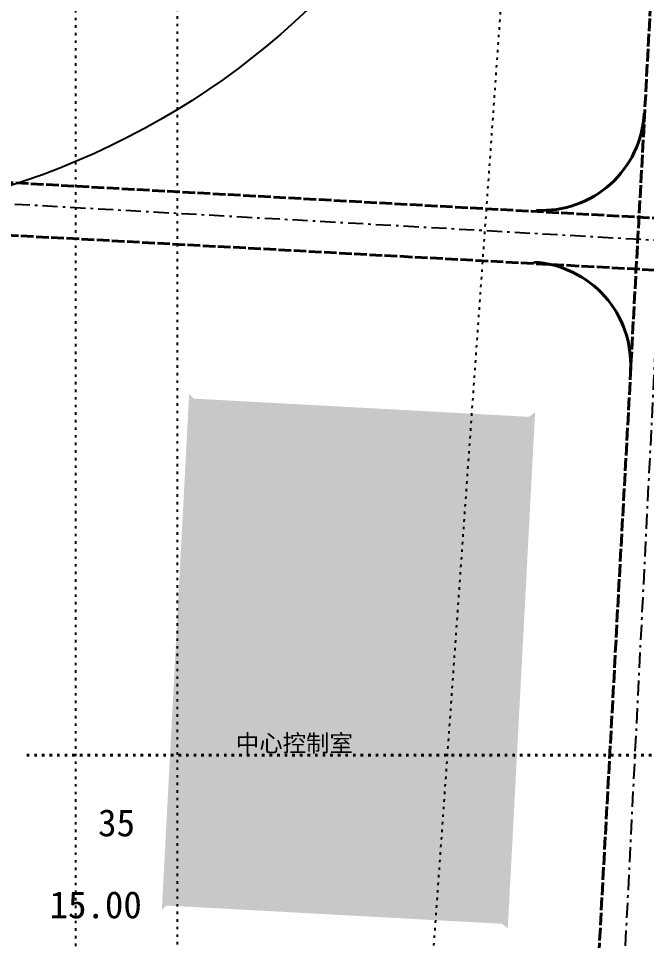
# Model space of a CAD drawing. Header units: metres. Extents: x 110 to 500, y 133 to 419.
# Drawn here: x 180.29 to 205.13, y 286.34 to 322.79 of the extents above; entities that cross this region are included whole.
import ezdxf

# ---------------------------------------------------------------- set-up
doc = ezdxf.new("R2010")
doc.units = ezdxf.units.M
for name, pattern in [('DASHDOT', [1, 0.6, -0.2, 0, -0.2]), ('DASHED', [0.6, 0.5, -0.1]), ('DOT', [0.2, 0, -0.2])]:
    doc.linetypes.add(name, pattern=pattern)
for name, color, linetype in [('PDF_0', 7, 'Continuous'), ('PDF_0-道路边线', 7, 'Continuous'), ('PDF_PP-COM', 7, 'Continuous'), ('PDF_ROAD-CENT', 7, 'Continuous'), ('PDF_勘探点', 7, 'Continuous'), ('PDF_绿线', 7, 'Continuous')]:
    doc.layers.add(name, color=color, linetype=linetype)
doc.styles.add('CHINESE', font='宋体')

msp = doc.modelspace()

# ---------------------------------------------------------------- hatches: boundary and pattern name
at = {"layer": 'PDF_0'}
msp.add_hatch(color=7, dxfattribs=at).paths.add_polyline_path([(185.96, 287.54), (186.14, 287.72), (199.4, 287), (199.64, 286.82), (200.72, 307.22), (200.48, 307.04), (187.22, 307.76), (187.04, 307.94)])

# ---------------------------------------------------------------- linework, layer by layer
at = {"layer": 'PDF_0', "color": 1, "linetype": 'DOT'}
msp.add_lwpolyline([(196.1, 277.46), (203.04, 374.623)], dxfattribs=at)
at = {"layer": 'PDF_0-道路边线', "color": 3, "linetype": 'DASHED', "lineweight": 40}
for points in [[(203.24, 285.74), (207.63, 366.439)], [(265.756, 311.587), (146.364, 318.147)], [(146.24, 316.04), (265.698, 309.586)]]:
    msp.add_lwpolyline(points, dxfattribs=at)
at = {"layer": 'PDF_0-道路边线', "color": 3, "lineweight": 40}
for centre, start, end in [((200.99, 319.25), -93.0819, -3.0815), ((200.45, 309.11), -3.0817, 86.9187)]:
    msp.add_arc(centre, 4.05, start, end, dxfattribs=at)
at = {"layer": 'PDF_PP-COM', "color": 4}
msp.add_circle((170.81, 345.106), 30.334, dxfattribs=at)
at = {"layer": 'PDF_ROAD-CENT', "color": 6, "linetype": 'DASHDOT'}
for points in [[(204.02, 280.64), (208.585, 371.435)], [(270.8, 310.34), (141.275, 317.626)]]:
    msp.add_lwpolyline(points, dxfattribs=at)
at = {"layer": 'PDF_勘探点', "color": 5, "linetype": 'DOT', "lineweight": 40}
msp.add_lwpolyline([(180.62, 293.66), (221.24, 293.66)], dxfattribs=at)
at = {"layer": 'PDF_绿线', "color": 3, "linetype": 'DOT'}
for points in [[(182.54, 390.62), (182.54, 268.64)], [(186.56, 390.38), (186.56, 278.72)]]:
    msp.add_lwpolyline(points, dxfattribs=at)

# ---------------------------------------------------------------- texts
at = {"insert": (188.885, 293.726), "char_height": 0.679, "attachment_point": 7, "style": 'CHINESE'}
msp.add_mtext('中心控制室', dxfattribs=at)
at = {"color": 5, "char_height": 1.0728, "attachment_point": 7, "style": 'CHINESE'}
for s, insert in [('35', (183.44, 290.438)), ('15.00', (181.52, 287.198))]:
    msp.add_mtext(s, dxfattribs=dict(at, insert=insert))

doc.saveas('drawing.dxf')
